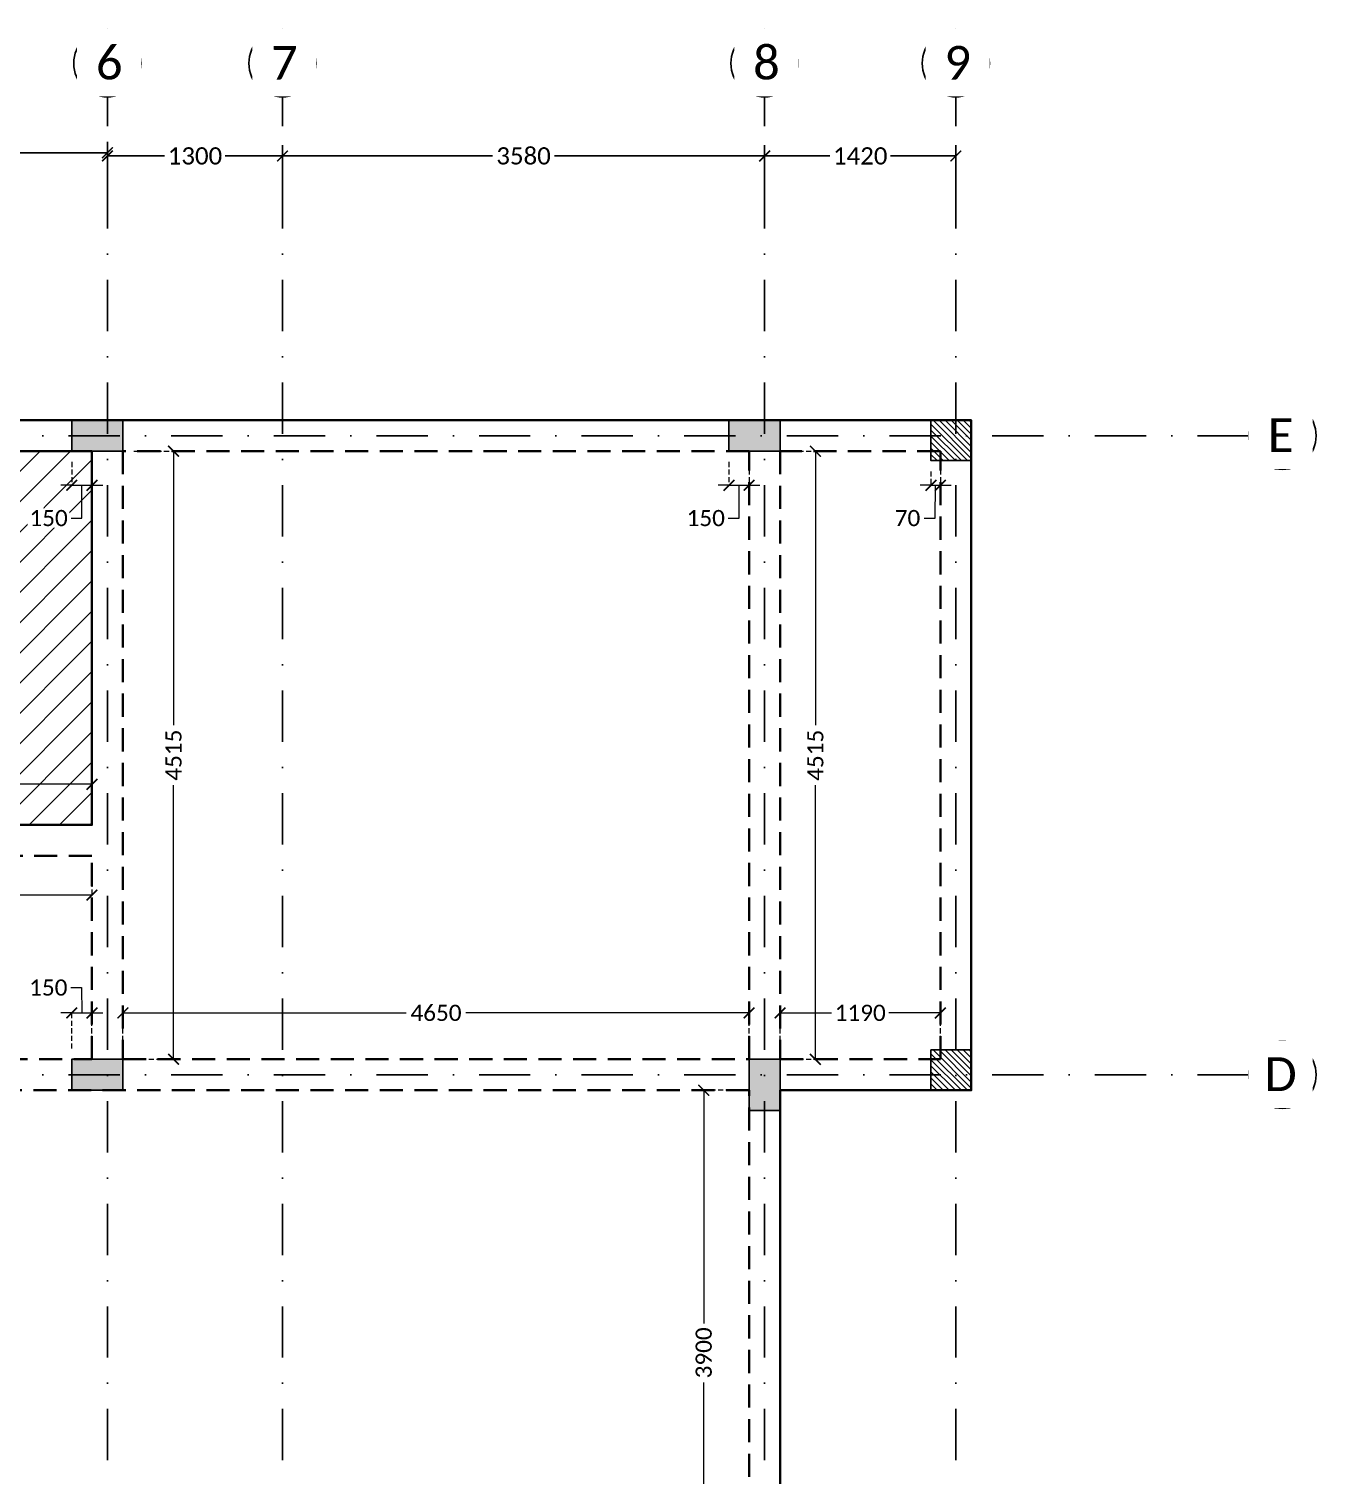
# Model space of a CAD drawing. Header units: millimetres. Extents: x -10000 to 124200, y -12045 to 23620.
# Drawn here: x 6542 to 16100, y 5787 to 16525 of the extents above; entities that cross this region are included whole.
import ezdxf

# ---------------------------------------------------------------- set-up
doc = ezdxf.new("R2010")
doc.units = ezdxf.units.MM
doc.header["$LTSCALE"] = 150
for name, pattern in [('3BHK-W(SB)$0$HIDDEN', [0.375, 0.25, -0.125]), ('DASHDOTX2', [50.8, 25.4, -12.7, 0, -12.7]), ('HIDDENX2', [19.05, 12.7, -6.35])]:
    doc.linetypes.add(name, pattern=pattern)
for name, color, linetype in [('ad-Column', 3, 'Continuous'), ('ad-Column Hatch', 125, 'Continuous'), ('ad-Grid', 8, 'DASHDOTX2'), ('ad-RCC', 3, 'Continuous'), ('ad-RCC Hatch', 125, 'Continuous'), ('ad-Text main', 7, 'Continuous')]:
    doc.layers.add(name, color=color, linetype=linetype)
doc.layers.add('ad-Dimension', color=5, linetype='Continuous', lineweight=0, true_color=0x0000ff)
doc.layers.add('ad-Framing', color=30, linetype='Continuous', lineweight=35, true_color=0xff7f00)
doc.layers.add('ad-Elevation 10', color=8, linetype='Continuous', lineweight=0)
doc.styles.add('ROMANS-TITLE', font='arial.ttf', dxfattribs={"width": 0.8})
doc.styles.get("Standard").update_dxf_attribs({"font": 'calibril.ttf'})
doc.dimstyles.new('A-75-DIM-INT (Framing)', dxfattribs={"dimscale": 100, "dimtxt": 1.5, "dimasz": 1, "dimexe": 0, "dimexo": 0, "dimgap": 0.5, "dimtad": 0, "dimdec": 0, "dimdsep": 46, "dimtxsty": 'ROMANS-TITLE', "dimblk": 'ARCHTICK', "dimcen": 0.025, "dimclrd": 5, "dimclre": 5, "dimclrt": 256, "dimazin": 2, "dimtfac": 1, "dimtdec": 0, "dimtmove": 1, "dimatfit": 0, "dimldrblk": 'ARCHTICK', "dimfxl": 1, "dimtfill": 1, "dimtolj": 1, "dimtzin": 0, "dimarcsym": 0})

# ---------------------------------------------------------------- blocks, each defined once
blk = doc.blocks.new('_ArchTick')
at = {"color": 0, "linetype": 'ByBlock', "const_width": 0.15}
blk.add_lwpolyline([(-0.5, -0.5), (0.5, 0.5)], dxfattribs=at)
blk = doc.blocks.new('*D260')
at = {"layer": 'ad-Dimension', "lineweight": -2}
for p, q in [((4995, 15220), (4995, 15686)), ((7125, 15306), (7125, 15686)), ((4995, 15606), (5828, 15606)), ((7125, 15606), (6292, 15606))]:
    blk.add_line(p, q, dxfattribs=at)
at = {"layer": 'Defpoints', "color": 0}
for p in [(7125, 15606), (7125, 15226), (4995, 15140)]:
    blk.add_point(p, dxfattribs=at)
at = {"layer": 'ad-Dimension', "lineweight": -2, "xscale": 80, "yscale": 80, "zscale": 80, "rotation": 180}
blk.add_blockref('_ArchTick', (4995, 15606), dxfattribs=at)
at = {"layer": 'ad-Dimension', "lineweight": -2, "xscale": 80, "yscale": 80, "zscale": 80}
blk.add_blockref('_ArchTick', (7125, 15606), dxfattribs=at)
at = {"layer": 'ad-Dimension', "insert": (6060, 15606), "char_height": 128, "attachment_point": 5, "bg_fill": 3, "box_fill_scale": 1.1, "bg_fill_color": 257, "bg_fill_transparency": 0}
blk.add_mtext('\\A1;2130', dxfattribs=at)
blk = doc.blocks.new('*D261')
at = {"layer": 'ad-Dimension', "lineweight": -2}
for p, q in [((7125, 15282), (7125, 15662)), ((7125, 15582), (7550, 15582)), ((8425, 15582), (8000, 15582)), ((8425, 15282), (8425, 15662))]:
    blk.add_line(p, q, dxfattribs=at)
at = {"layer": 'Defpoints', "color": 0}
for p in [(8425, 15582), (7125, 15202), (8425, 15202)]:
    blk.add_point(p, dxfattribs=at)
at = {"layer": 'ad-Dimension', "lineweight": -2, "xscale": 80, "yscale": 80, "zscale": 80, "rotation": 180}
blk.add_blockref('_ArchTick', (7125, 15582), dxfattribs=at)
at = {"layer": 'ad-Dimension', "lineweight": -2, "xscale": 80, "yscale": 80, "zscale": 80}
blk.add_blockref('_ArchTick', (8425, 15582), dxfattribs=at)
at = {"layer": 'ad-Dimension', "insert": (7775, 15582), "char_height": 128, "attachment_point": 5, "bg_fill": 3, "box_fill_scale": 1.1, "bg_fill_color": 257, "bg_fill_transparency": 0}
blk.add_mtext('\\A1;1300', dxfattribs=at)
blk = doc.blocks.new('*D262')
at = {"layer": 'ad-Dimension', "lineweight": -2}
for p, q in [((8425, 15282), (8425, 15662)), ((8425, 15582), (9984, 15582)), ((12005, 15582), (10446, 15582)), ((12005, 15282), (12005, 15662))]:
    blk.add_line(p, q, dxfattribs=at)
at = {"layer": 'Defpoints', "color": 0}
for p in [(12005, 15582), (8425, 15202), (12005, 15202)]:
    blk.add_point(p, dxfattribs=at)
at = {"layer": 'ad-Dimension', "lineweight": -2, "xscale": 80, "yscale": 80, "zscale": 80, "rotation": 180}
blk.add_blockref('_ArchTick', (8425, 15582), dxfattribs=at)
at = {"layer": 'ad-Dimension', "lineweight": -2, "xscale": 80, "yscale": 80, "zscale": 80}
blk.add_blockref('_ArchTick', (12005, 15582), dxfattribs=at)
at = {"layer": 'ad-Dimension', "insert": (10215, 15582), "char_height": 128, "attachment_point": 5, "bg_fill": 3, "box_fill_scale": 1.1, "bg_fill_color": 257, "bg_fill_transparency": 0}
blk.add_mtext('\\A1;3580', dxfattribs=at)
blk = doc.blocks.new('*D263')
at = {"layer": 'ad-Dimension', "lineweight": -2}
for p, q in [((12005, 15282), (12005, 15662)), ((12005, 15582), (12490, 15582)), ((13425, 15582), (12940, 15582)), ((13425, 15282), (13425, 15662))]:
    blk.add_line(p, q, dxfattribs=at)
at = {"layer": 'Defpoints', "color": 0}
for p in [(13425, 15582), (12005, 15202), (13425, 15202)]:
    blk.add_point(p, dxfattribs=at)
at = {"layer": 'ad-Dimension', "lineweight": -2, "xscale": 80, "yscale": 80, "zscale": 80, "rotation": 180}
blk.add_blockref('_ArchTick', (12005, 15582), dxfattribs=at)
at = {"layer": 'ad-Dimension', "lineweight": -2, "xscale": 80, "yscale": 80, "zscale": 80}
blk.add_blockref('_ArchTick', (13425, 15582), dxfattribs=at)
at = {"layer": 'ad-Dimension', "insert": (12715, 15582), "char_height": 128, "attachment_point": 5, "bg_fill": 3, "box_fill_scale": 1.1, "bg_fill_color": 257, "bg_fill_transparency": 0}
blk.add_mtext('\\A1;1420', dxfattribs=at)
blk = doc.blocks.new('A$C42b14ea2')
at = {"layer": 'ad-RCC Hatch', "transparency": 33554687}
h = blk.add_hatch(dxfattribs=at)
h.set_pattern_fill('ANSI31', color=256, scale=10)
h.set_pattern_definition([(45, (13250, 8645), (-22.45064, 22.45064), [])])
h.paths.add_polyline_path([(0, 0), (300, 0), (300, 300), (0, 300)])
at = {"layer": 'ad-RCC'}
blk.add_lwpolyline([(0, 0), (300, 0), (300, 300), (0, 300)], close=True, dxfattribs=at)
blk = doc.blocks.new('zw$6AA0')
at = {"layer": 'ad-Column Hatch', "transparency": 33554687}
h = blk.add_hatch(color=256, dxfattribs=at)
h.dxf.hatch_style = 1
h.paths.add_polyline_path([(0, -230), (380, -230), (380, 0), (0, 0)])
at = {"layer": 'ad-Column'}
blk.add_lwpolyline([(0, -230), (380, -230), (380, 0), (0, 0)], close=True, dxfattribs=at)
blk = doc.blocks.new('1625E_Columns')
at = {"layer": 'ad-Column', "xscale": -1}
for p, rotation in [((7240, 13620), 359.9999999999997), ((12120, 13620), 359.9999999999997), ((7240, 8875), 359.9999999999997), ((11890, 8875), 90)]:
    blk.add_blockref('zw$6AA0', p, dxfattribs=dict(at, rotation=rotation))
at = {"layer": 'ad-RCC', "xscale": -1, "rotation": 180}
blk.add_blockref('A$C42b14ea2', (13240, 13620), dxfattribs=at)
at = {"layer": 'ad-RCC', "xscale": -1}
blk.add_blockref('A$C42b14ea2', (13540, 8645), dxfattribs=at)
blk = doc.blocks.new('zw$7E9D')
at = {"layer": 'ad-Elevation 10', "ltscale": 0.09}
h = blk.add_hatch(dxfattribs=at)
h.set_pattern_fill('ANSI31', color=256, scale=50)
h.set_pattern_definition([(45, (4560, 7508.14), (-112.2532, 112.2532), [])])
h.paths.add_polyline_path([(4560, -3005), (7010, -3005), (7010, -230), (4560, -230)])
blk.add_lwpolyline([(4560, -3005), (7010, -3005), (7010, -230), (4560, -230)], close=True, dxfattribs=at)
at = {"layer": 'ad-Framing'}
for points in [[(0, 0), (13540, 0), (13540, -4975), (12120, -4975), (12120, -8875), (13540, -8875), (13540, -15670), (2480, -15670), (2480, -13620), (0, -13620), (0, -8875), (2830, -8875), (2830, -4975), (0, -4975)], [(4560, -3005), (7010, -3005), (7010, -230), (4560, -230)]]:
    blk.add_lwpolyline(points, close=True, dxfattribs=at)
at = {"layer": 'ad-Framing', "linetype": 'HIDDENX2', "ltscale": 0.09}
for points in [[(7240, -4745), (11890, -4745), (11890, -230), (7240, -230)], [(12120, -4745), (13310, -4745), (13310, -230), (12120, -230)], [(4560, -4745), (7010, -4745), (7010, -3235), (4560, -3235)], [(3060, -8875), (11890, -8875), (11890, -4975), (3060, -4975)]]:
    blk.add_lwpolyline(points, close=True, dxfattribs=at)
blk = doc.blocks.new('*D26')
at = {"layer": 'ad-Dimension', "linetype": '3BHK-W(SB)$0$HIDDEN', "lineweight": -2, "transparency": 16777216}
for p, q in [((7010, -4435), (7010, -4171)), ((11660, -4435), (11660, -4171))]:
    blk.add_line(p, q, dxfattribs=at)
at = {"layer": 'ad-Dimension', "lineweight": -2, "transparency": 16777216}
for p, q in [((7010, -4171), (9114, -4171)), ((11660, -4171), (9556, -4171))]:
    blk.add_line(p, q, dxfattribs=at)
at = {"layer": 'Defpoints', "color": 0, "transparency": 16777216}
for p in [(7010, -4171), (7010, -4515), (11660, -4515)]:
    blk.add_point(p, dxfattribs=at)
at = {"layer": 'ad-Dimension', "lineweight": -2, "transparency": 16777216, "xscale": 80, "yscale": 80, "zscale": 80, "rotation": 180}
blk.add_blockref('_ArchTick', (7010, -4171), dxfattribs=at)
at = {"layer": 'ad-Dimension', "lineweight": -2, "transparency": 16777216, "xscale": 80, "yscale": 80, "zscale": 80}
blk.add_blockref('_ArchTick', (11660, -4171), dxfattribs=at)
at = {"layer": 'ad-Dimension', "transparency": 16777216, "insert": (9335, -4171), "char_height": 120, "attachment_point": 5, "bg_fill": 3, "box_fill_scale": 1.1, "bg_fill_color": 257, "bg_fill_transparency": 0}
blk.add_mtext('\\A1;4650', dxfattribs=at)
blk = doc.blocks.new('*D27')
at = {"layer": 'ad-Dimension', "linetype": '3BHK-W(SB)$0$HIDDEN', "lineweight": -2, "transparency": 16777216}
for p, q in [((7090, 0), (7386, 0)), ((7090, -4515), (7386, -4515))]:
    blk.add_line(p, q, dxfattribs=at)
at = {"layer": 'ad-Dimension', "lineweight": -2, "transparency": 16777216}
for p, q in [((7386, 0), (7386, -2035)), ((7386, -4515), (7386, -2480))]:
    blk.add_line(p, q, dxfattribs=at)
at = {"layer": 'Defpoints', "color": 0, "transparency": 16777216}
for p in [(7010, 0), (7010, -4515), (7386, -4515)]:
    blk.add_point(p, dxfattribs=at)
at = {"layer": 'ad-Dimension', "lineweight": -2, "transparency": 16777216, "xscale": 80, "yscale": 80, "zscale": 80}
for p, rotation in [((7386, 0), 90), ((7386, -4515), 270)]:
    blk.add_blockref('_ArchTick', p, dxfattribs=dict(at, rotation=rotation))
at = {"layer": 'ad-Dimension', "transparency": 16777216, "insert": (7386, -2257), "char_height": 120, "attachment_point": 5, "rotation": 90, "bg_fill": 3, "box_fill_scale": 1.1, "bg_fill_color": 257, "bg_fill_transparency": 0}
blk.add_mtext('\\A1;4515', dxfattribs=at)
blk = doc.blocks.new('*D28')
at = {"layer": 'ad-Dimension', "linetype": '3BHK-W(SB)$0$HIDDEN', "lineweight": -2, "transparency": 16777216}
for p, q in [((11510, -80), (11510, -253)), ((11660, -80), (11660, -253))]:
    blk.add_line(p, q, dxfattribs=at)
at = {"layer": 'ad-Dimension', "lineweight": -2, "transparency": 16777216}
for p, q in [((11510, -253), (11430, -253)), ((11510, -253), (11660, -253)), ((11585, -497), (11585, -253)), ((11660, -253), (11740, -253)), ((11505, -497), (11585, -497))]:
    blk.add_line(p, q, dxfattribs=at)
at = {"layer": 'Defpoints', "color": 0, "transparency": 16777216}
for p in [(11510, 0), (11660, 0), (11660, -253)]:
    blk.add_point(p, dxfattribs=at)
at = {"layer": 'ad-Dimension', "lineweight": -2, "transparency": 16777216, "xscale": 80, "yscale": 80, "zscale": 80}
blk.add_blockref('_ArchTick', (11510, -253), dxfattribs=at)
at = {"layer": 'ad-Dimension', "lineweight": -2, "transparency": 16777216, "xscale": 80, "yscale": 80, "zscale": 80, "rotation": 180}
blk.add_blockref('_ArchTick', (11660, -253), dxfattribs=at)
at = {"layer": 'ad-Dimension', "transparency": 16777216, "insert": (11338, -497), "char_height": 120, "attachment_point": 5, "bg_fill": 3, "box_fill_scale": 1.1, "bg_fill_color": 257, "bg_fill_transparency": 0}
blk.add_mtext('\\A1;150', dxfattribs=at)
blk = doc.blocks.new('*D33')
at = {"layer": 'ad-Dimension', "lineweight": -2, "transparency": 16777216}
for p, q in [((6622, -3983), (6702, -3983)), ((6702, -3983), (6705, -4171)), ((6630, -4171), (6550, -4171)), ((6630, -4171), (6780, -4171)), ((6780, -4171), (6860, -4171))]:
    blk.add_line(p, q, dxfattribs=at)
at = {"layer": 'ad-Dimension', "linetype": '3BHK-W(SB)$0$HIDDEN', "lineweight": -2, "transparency": 16777216}
for p, q in [((6630, -4435), (6630, -4171)), ((6780, -4435), (6780, -4171))]:
    blk.add_line(p, q, dxfattribs=at)
at = {"layer": 'Defpoints', "color": 0, "transparency": 16777216}
for p in [(6780, -4171), (6630, -4515), (6780, -4515)]:
    blk.add_point(p, dxfattribs=at)
at = {"layer": 'ad-Dimension', "lineweight": -2, "transparency": 16777216, "xscale": 80, "yscale": 80, "zscale": 80}
blk.add_blockref('_ArchTick', (6630, -4171), dxfattribs=at)
at = {"layer": 'ad-Dimension', "lineweight": -2, "transparency": 16777216, "xscale": 80, "yscale": 80, "zscale": 80, "rotation": 180}
blk.add_blockref('_ArchTick', (6780, -4171), dxfattribs=at)
at = {"layer": 'ad-Dimension', "transparency": 16777216, "insert": (6456, -3983), "char_height": 120, "attachment_point": 5, "bg_fill": 3, "box_fill_scale": 1.1, "bg_fill_color": 257, "bg_fill_transparency": 0}
blk.add_mtext('\\A1;150', dxfattribs=at)
blk = doc.blocks.new('*D34')
at = {"layer": 'ad-Dimension', "linetype": '3BHK-W(SB)$0$HIDDEN', "lineweight": -2, "transparency": 16777216}
for p, q in [((4330, -3085), (4330, -3296)), ((6780, -3085), (6780, -3296))]:
    blk.add_line(p, q, dxfattribs=at)
at = {"layer": 'ad-Dimension', "lineweight": -2, "transparency": 16777216}
for p, q in [((4330, -3296), (5335, -3296)), ((6780, -3296), (5775, -3296))]:
    blk.add_line(p, q, dxfattribs=at)
at = {"layer": 'Defpoints', "color": 0, "transparency": 16777216}
for p in [(4330, -3005), (6780, -3005), (4330, -3296)]:
    blk.add_point(p, dxfattribs=at)
at = {"layer": 'ad-Dimension', "lineweight": -2, "transparency": 16777216, "xscale": 80, "yscale": 80, "zscale": 80, "rotation": 180}
blk.add_blockref('_ArchTick', (4330, -3296), dxfattribs=at)
at = {"layer": 'ad-Dimension', "lineweight": -2, "transparency": 16777216, "xscale": 80, "yscale": 80, "zscale": 80}
blk.add_blockref('_ArchTick', (6780, -3296), dxfattribs=at)
at = {"layer": 'ad-Dimension', "transparency": 16777216, "insert": (5555, -3296), "char_height": 120, "attachment_point": 5, "bg_fill": 3, "box_fill_scale": 1.1, "bg_fill_color": 257, "bg_fill_transparency": 0}
blk.add_mtext('\\A1;2450', dxfattribs=at)
blk = doc.blocks.new('*D46')
at = {"layer": 'ad-Dimension', "linetype": '3BHK-W(SB)$0$HIDDEN', "lineweight": -2, "transparency": 16777216}
for p, q in [((4330, -2695), (4330, -2473)), ((6780, -2695), (6780, -2473))]:
    blk.add_line(p, q, dxfattribs=at)
at = {"layer": 'ad-Dimension', "lineweight": -2, "transparency": 16777216}
for p, q in [((4330, -2473), (5335, -2473)), ((6780, -2473), (5775, -2473))]:
    blk.add_line(p, q, dxfattribs=at)
at = {"layer": 'Defpoints', "color": 0, "transparency": 16777216}
for p in [(4330, -2473), (4330, -2775), (6780, -2775)]:
    blk.add_point(p, dxfattribs=at)
at = {"layer": 'ad-Dimension', "lineweight": -2, "transparency": 16777216, "xscale": 80, "yscale": 80, "zscale": 80, "rotation": 180}
blk.add_blockref('_ArchTick', (4330, -2473), dxfattribs=at)
at = {"layer": 'ad-Dimension', "lineweight": -2, "transparency": 16777216, "xscale": 80, "yscale": 80, "zscale": 80}
blk.add_blockref('_ArchTick', (6780, -2473), dxfattribs=at)
at = {"layer": 'ad-Dimension', "transparency": 16777216, "insert": (5555, -2473), "char_height": 120, "attachment_point": 5, "bg_fill": 3, "box_fill_scale": 1.1, "bg_fill_color": 257, "bg_fill_transparency": 0}
blk.add_mtext('\\A1;2450', dxfattribs=at)
blk = doc.blocks.new('*D48')
at = {"layer": 'ad-Dimension', "linetype": '3BHK-W(SB)$0$HIDDEN', "lineweight": -2, "transparency": 16777216}
for p, q in [((6630, -80), (6630, -253)), ((6780, -80), (6780, -253))]:
    blk.add_line(p, q, dxfattribs=at)
at = {"layer": 'ad-Dimension', "lineweight": -2, "transparency": 16777216}
for p, q in [((6630, -253), (6550, -253)), ((6630, -253), (6780, -253)), ((6705, -497), (6705, -253)), ((6780, -253), (6860, -253)), ((6625, -497), (6705, -497))]:
    blk.add_line(p, q, dxfattribs=at)
at = {"layer": 'Defpoints', "color": 0, "transparency": 16777216}
for p in [(6630, 0), (6780, 0), (6780, -253)]:
    blk.add_point(p, dxfattribs=at)
at = {"layer": 'ad-Dimension', "lineweight": -2, "transparency": 16777216, "xscale": 80, "yscale": 80, "zscale": 80}
blk.add_blockref('_ArchTick', (6630, -253), dxfattribs=at)
at = {"layer": 'ad-Dimension', "lineweight": -2, "transparency": 16777216, "xscale": 80, "yscale": 80, "zscale": 80, "rotation": 180}
blk.add_blockref('_ArchTick', (6780, -253), dxfattribs=at)
at = {"layer": 'ad-Dimension', "transparency": 16777216, "insert": (6458, -497), "char_height": 120, "attachment_point": 5, "bg_fill": 3, "box_fill_scale": 1.1, "bg_fill_color": 257, "bg_fill_transparency": 0}
blk.add_mtext('\\A1;150', dxfattribs=at)
blk = doc.blocks.new('*D50')
at = {"layer": 'ad-Dimension', "linetype": '3BHK-W(SB)$0$HIDDEN', "lineweight": -2, "transparency": 16777216}
for p, q in [((11580, -4745), (11323, -4745)), ((11580, -8645), (11323, -8645))]:
    blk.add_line(p, q, dxfattribs=at)
at = {"layer": 'ad-Dimension', "lineweight": -2, "transparency": 16777216}
for p, q in [((11323, -4745), (11323, -6476)), ((11323, -8645), (11323, -6914))]:
    blk.add_line(p, q, dxfattribs=at)
at = {"layer": 'Defpoints', "color": 0, "transparency": 16777216}
for p in [(11660, -4745), (11323, -8645), (11660, -8645)]:
    blk.add_point(p, dxfattribs=at)
at = {"layer": 'ad-Dimension', "lineweight": -2, "transparency": 16777216, "xscale": 80, "yscale": 80, "zscale": 80}
for p, rotation in [((11323, -4745), 90), ((11323, -8645), 270)]:
    blk.add_blockref('_ArchTick', p, dxfattribs=dict(at, rotation=rotation))
at = {"layer": 'ad-Dimension', "transparency": 16777216, "insert": (11323, -6695), "char_height": 120, "attachment_point": 5, "rotation": 90, "bg_fill": 3, "box_fill_scale": 1.1, "bg_fill_color": 257, "bg_fill_transparency": 0}
blk.add_mtext('\\A1;3900', dxfattribs=at)
blk = doc.blocks.new('*D53')
at = {"layer": 'ad-Dimension', "linetype": '3BHK-W(SB)$0$HIDDEN', "lineweight": -2, "transparency": 16777216}
for p, q in [((11890, -4435), (11890, -4171)), ((13080, -4435), (13080, -4171))]:
    blk.add_line(p, q, dxfattribs=at)
at = {"layer": 'ad-Dimension', "lineweight": -2, "transparency": 16777216}
for p, q in [((11890, -4171), (12272, -4171)), ((13080, -4171), (12698, -4171))]:
    blk.add_line(p, q, dxfattribs=at)
at = {"layer": 'Defpoints', "color": 0, "transparency": 16777216}
for p in [(13080, -4171), (11890, -4515), (13080, -4515)]:
    blk.add_point(p, dxfattribs=at)
at = {"layer": 'ad-Dimension', "lineweight": -2, "transparency": 16777216, "xscale": 80, "yscale": 80, "zscale": 80, "rotation": 180}
blk.add_blockref('_ArchTick', (11890, -4171), dxfattribs=at)
at = {"layer": 'ad-Dimension', "lineweight": -2, "transparency": 16777216, "xscale": 80, "yscale": 80, "zscale": 80}
blk.add_blockref('_ArchTick', (13080, -4171), dxfattribs=at)
at = {"layer": 'ad-Dimension', "transparency": 16777216, "insert": (12485, -4171), "char_height": 120, "attachment_point": 5, "bg_fill": 3, "box_fill_scale": 1.1, "bg_fill_color": 257, "bg_fill_transparency": 0}
blk.add_mtext('\\A1;1190', dxfattribs=at)
blk = doc.blocks.new('*D54')
at = {"layer": 'ad-Dimension', "linetype": '3BHK-W(SB)$0$HIDDEN', "lineweight": -2, "transparency": 16777216}
for p, q in [((11970, 0), (12152, 0)), ((11970, -4515), (12152, -4515))]:
    blk.add_line(p, q, dxfattribs=at)
at = {"layer": 'ad-Dimension', "lineweight": -2, "transparency": 16777216}
for p, q in [((12152, 0), (12152, -2035)), ((12152, -4515), (12152, -2480))]:
    blk.add_line(p, q, dxfattribs=at)
at = {"layer": 'Defpoints', "color": 0, "transparency": 16777216}
for p in [(11890, 0), (12152, 0), (11890, -4515)]:
    blk.add_point(p, dxfattribs=at)
at = {"layer": 'ad-Dimension', "lineweight": -2, "transparency": 16777216, "xscale": 80, "yscale": 80, "zscale": 80}
for p, rotation in [((12152, 0), 90), ((12152, -4515), 270)]:
    blk.add_blockref('_ArchTick', p, dxfattribs=dict(at, rotation=rotation))
at = {"layer": 'ad-Dimension', "transparency": 16777216, "insert": (12152, -2258), "char_height": 120, "attachment_point": 5, "rotation": 90, "bg_fill": 3, "box_fill_scale": 1.1, "bg_fill_color": 257, "bg_fill_transparency": 0}
blk.add_mtext('\\A1;4515', dxfattribs=at)
blk = doc.blocks.new('*D55')
at = {"layer": 'ad-Dimension', "linetype": '3BHK-W(SB)$0$HIDDEN', "lineweight": -2, "transparency": 16777216}
for p, q in [((13080, -80), (13080, -253)), ((13010, -150), (13010, -253))]:
    blk.add_line(p, q, dxfattribs=at)
at = {"layer": 'ad-Dimension', "lineweight": -2, "transparency": 16777216}
for p, q in [((13010, -253), (12930, -253)), ((13010, -253), (13080, -253)), ((13041, -497), (13045, -253)), ((13080, -253), (13160, -253)), ((12961, -497), (13041, -497))]:
    blk.add_line(p, q, dxfattribs=at)
at = {"layer": 'Defpoints', "color": 0, "transparency": 16777216}
for p in [(13010, -70), (13080, 0), (13080, -253)]:
    blk.add_point(p, dxfattribs=at)
at = {"layer": 'ad-Dimension', "lineweight": -2, "transparency": 16777216, "xscale": 80, "yscale": 80, "zscale": 80}
blk.add_blockref('_ArchTick', (13010, -253), dxfattribs=at)
at = {"layer": 'ad-Dimension', "lineweight": -2, "transparency": 16777216, "xscale": 80, "yscale": 80, "zscale": 80, "rotation": 180}
blk.add_blockref('_ArchTick', (13080, -253), dxfattribs=at)
at = {"layer": 'ad-Dimension', "transparency": 16777216, "insert": (12836, -497), "char_height": 120, "attachment_point": 5, "bg_fill": 3, "box_fill_scale": 1.1, "bg_fill_color": 257, "bg_fill_transparency": 0}
blk.add_mtext('\\A1;70', dxfattribs=at)
blk = doc.blocks.new('1625E_Grid')
at = {"layer": 'ad-Grid', "ltscale": 0.1}
for points in [[(7125, -4010), (7125, 16020)], [(8425, -4010), (8425, 16020)], [(12005, -4010), (12005, 16020)], [(13424.9, -4010), (13424.9, 16020)], [(15600, 13505), (-1800, 13505)], [(15600, 8760), (-1800, 8760)]]:
    blk.add_lwpolyline(points, dxfattribs=at)
at = {"layer": 'ad-Grid', "color": 7, "linetype": 'ByBlock'}
for centre in [(7125, 16270), (8425, 16270), (12005, 16270), (13424.9, 16270), (15850, 13505), (15850, 8760)]:
    blk.add_circle(centre, 250, dxfattribs=at)
at = {"layer": 'ad-Text main', "char_height": 250, "width": 227.385, "attachment_point": 5, "bg_fill": 2}
for s, insert in [('{\\fCalibri|b0|i0|c0|p34;6}', (7138.5, 16274)), ('{\\fCalibri|b0|i0|c0|p34;7}', (8438.5, 16274)), ('{\\fCalibri|b0|i0|c0|p34;8}', (12018.5, 16274)), ('{\\fCalibri|b0|i0|c0|p34;9}', (13438.4, 16274)), ('{\\fCalibri|b0|i0|c0|p34;E}', (15836.5, 13509)), ('{\\fCalibri|b0|i0|c0|p34;D}', (15836.5, 8764))]:
    blk.add_mtext(s, dxfattribs=dict(at, insert=insert))
at = {"layer": 'ad-Dimension'}
dim = blk.add_linear_dim(base=(7125, 15605.8), p1=(4995, 15139.9), p2=(7125, 15225.7), dimstyle='A-75-DIM-INT (Framing)', override={"dimscale": 80, "dimblk": 'ArchTick', "dimclrd": 256, "dimclre": 256, "dimfxl": 10, "dimtfill": 1, "dimtfillclr": 0}, dxfattribs=at)
dim.commit()
dim.dimension.update_dxf_attribs({"geometry": '*D260', "text_midpoint": (6060, 15605.8)})
dim = blk.add_linear_dim(base=(8425, 15582.4), p1=(7125, 15202.3), p2=(8425, 15202.3), dimstyle='A-75-DIM-INT (Framing)', override={"dimscale": 80, "dimblk": 'ArchTick', "dimclrd": 256, "dimclre": 256, "dimfxl": 10, "dimtfill": 1, "dimtfillclr": 0}, dxfattribs=at)
dim.commit()
dim.dimension.update_dxf_attribs({"geometry": '*D261', "text_midpoint": (7775, 15582.4)})
dim = blk.add_linear_dim(base=(12005, 15582.4), p1=(8425, 15202.3), p2=(12005, 15202.3), dimstyle='A-75-DIM-INT (Framing)', override={"dimscale": 80, "dimblk": 'ArchTick', "dimclrd": 256, "dimclre": 256, "dimfxl": 10, "dimtfill": 1, "dimtfillclr": 0}, dxfattribs=at)
dim.commit()
dim.dimension.update_dxf_attribs({"geometry": '*D262', "text_midpoint": (10215, 15582.4)})
dim = blk.add_linear_dim(base=(13424.9, 15582.4), p1=(12005, 15202.3), p2=(13424.9, 15202.3), dimstyle='A-75-DIM-INT (Framing)', override={"dimscale": 80, "dimblk": 'ArchTick', "dimclrd": 256, "dimclre": 256, "dimfxl": 10, "dimtfill": 1, "dimtfillclr": 0}, dxfattribs=at)
dim.commit()
dim.dimension.update_dxf_attribs({"geometry": '*D263', "text_midpoint": (12715, 15582.4)})
blk = doc.blocks.new('zw$7D19')
at = {"layer": 'ad-Dimension'}
for base, p1, p2, picture, middle in [((6780, -252.8), (6630, 0), (6780, 0), '*D48', (6584.8, -496.6)), ((11660, -252.8), (11510, 0), (11660, 0), '*D28', (11465, -496.6)), ((13080, -252.8), (13010, -70), (13080, 0), '*D55', (12921.4, -496.6)), ((6780, -4171.4), (6630, -4515), (6780, -4515), '*D33', (6582.4, -3982.7))]:
    dim = blk.add_linear_dim(base=base, p1=p1, p2=p2, dimstyle='A-75-DIM-INT (Framing)', override={"dimscale": 80, "dimexo": 1, "dimtxsty": 'Standard', "dimblk": 'ArchTick', "dimclrd": 256, "dimclre": 256, "dimfxl": 10, "dimtfill": 1, "dimtfillclr": 0}, dxfattribs=at)
    dim.commit()
    dim.dimension.update_dxf_attribs({"geometry": picture, "text_midpoint": middle, "dimtype": 128})
for base, p1, p2, picture, middle in [((4330, -2472.7), (6780, -2775), (4330, -2775), '*D46', (5555, -2472.7)), ((4330, -3295.9), (6780, -3005), (4330, -3005), '*D34', (5555, -3295.9)), ((7010, -4171.4), (11660, -4515), (7010, -4515), '*D26', (9335, -4171.4)), ((13080, -4171.4), (11890, -4515), (13080, -4515), '*D53', (12485, -4171.4))]:
    dim = blk.add_linear_dim(base=base, p1=p1, p2=p2, dimstyle='A-75-DIM-INT (Framing)', override={"dimscale": 80, "dimexo": 1, "dimtxsty": 'Standard', "dimblk": 'ArchTick', "dimclrd": 256, "dimclre": 256, "dimfxl": 10, "dimtfill": 1, "dimtfillclr": 0}, dxfattribs=at)
    dim.commit()
    dim.dimension.update_dxf_attribs({"geometry": picture, "text_midpoint": middle})
dim = blk.add_linear_dim(base=(11322.5, -8645), p1=(11660, -4745), p2=(11660, -8645), angle=90, dimstyle='A-75-DIM-INT (Framing)', override={"dimscale": 80, "dimexo": 1, "dimtxsty": 'Standard', "dimblk": 'ArchTick', "dimclrd": 256, "dimclre": 256, "dimfxl": 10, "dimtfill": 1, "dimtfillclr": 0}, dxfattribs=at)
dim.commit()
dim.dimension.update_dxf_attribs({"geometry": '*D50', "text_midpoint": (11322.5, -6695)})
for base, p1, p2, picture, middle in [((7386.4, -4515), (7010, 0), (7010, -4515), '*D27', (7386.4, -2257.5)), ((12152, 0), (11890, -4515), (11890, 0), '*D54', (12152, -2257.5))]:
    dim = blk.add_linear_dim(base=base, p1=p1, p2=p2, angle=90, dimstyle='A-75-DIM-INT (Framing)', override={"dimscale": 80, "dimexo": 1, "dimtxsty": 'Standard', "dimblk": 'ArchTick', "dimclrd": 256, "dimclre": 256, "dimfxl": 10, "dimtfill": 1, "dimtfillclr": 0}, dxfattribs=at)
    dim.commit()
    dim.dimension.update_dxf_attribs({"geometry": picture, "text_midpoint": middle})

msp = doc.modelspace()

# ---------------------------------------------------------------- block references
msp.add_blockref('1625E_Grid', (0, 0))

# ---------------------------------------------------------------- next in the draw order: block references
at = {"layer": 'ad-Framing'}
msp.add_blockref('zw$7E9D', (0, 13620), dxfattribs=at)

# ---------------------------------------------------------------- next in the draw order: block references
at = {"layer": 'ad-Dimension'}
msp.add_blockref('zw$7D19', (230, 13390), dxfattribs=at)

# ---------------------------------------------------------------- next in the draw order: block references
msp.add_blockref('1625E_Columns', (0, 0))

doc.saveas('drawing.dxf')
